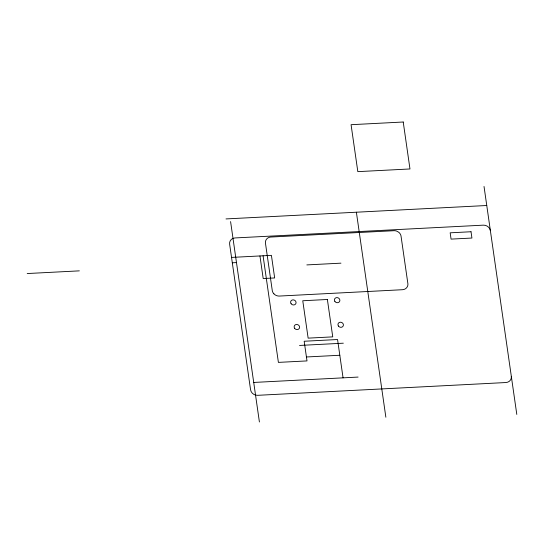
<?xml version="1.0" encoding="UTF-8"?>
<svg xmlns="http://www.w3.org/2000/svg" width="544" height="544" viewBox="0 0 544 544"><rect width="100%" height="100%" fill="white"/><g stroke="black" fill="none" stroke-linecap="round" stroke-linejoin="round"><path stroke-width="0.82" d="M226.005 218.926L486.758 205.503M231.54 257.414L271.415 255.36L274.666 277.95L263.194 278.535L259.944 255.952M232.308 262.793L236.484 262.575M27.2 273.544L79.349 270.858M306.843 264.914L340.952 263.16M299.526 345.447L343.332 343.189M306.435 356.98L339.81 355.259M253.722 382.446L358.095 377.074M273.884 293.801L273.523 293.386A6.433 5.794 25.2 0 1 272.258 290.476L265.472 243.263A6.426 5.787 25.2 0 1 265.887 240.271L266.118 239.822A6.426 5.787 25.2 0 1 267.444 238.292L268.321 237.728A6.426 5.787 25.2 0 1 270.885 237.041L393.958 230.704A6.419 5.78 25.2 0 1 396.685 231.118L398.636 232.2A6.392 5.76 25.2 0 1 399.452 232.954A6.467 5.828 25.2 0 1 400.398 234.28A6.419 5.78 25.2 0 1 401.057 236.266L407.857 283.492A6.419 5.787 25.2 0 1 407.769 285.532A6.467 5.828 25.2 0 1 407.442 286.491A6.419 5.787 25.2 0 1 402.451 289.714L279.371 296.058A6.433 5.794 25.2 0 1 273.877 293.801M484.024 186.456L516.8 414.419M356.381 212.214L385.859 417.221M343.06 377.842L337.552 339.524L304.171 341.244L307 360.917L278.399 362.386L263.072 255.796M230.588 221.598L259.406 421.988M511.319 376.326A6.412 5.78 25.2 0 1 505.927 382.534L257.659 395.318A6.412 5.78 25.2 0 1 250.566 389.749L229.629 244.147A6.412 5.78 25.2 0 1 235.028 237.939L483.296 225.155A6.412 5.78 25.2 0 1 490.389 230.717M403.226 122.012L351.07 124.698L357.823 171.639L409.972 168.96L403.226 122.012M471.022 231.744L450.167 232.818L451.071 239.115L471.927 238.041L471.022 231.744M327.379 299.486L302.763 300.757L308.142 338.137L332.751 336.865L327.379 299.486M334.9 301.451A2.781 2.509 25.2 0 0 339.626 301.424A2.781 2.509 25.2 0 0 336.906 297.595A2.781 2.509 25.2 0 0 334.9 301.451M291.094 303.708A2.781 2.509 25.2 0 0 295.814 303.681A2.781 2.509 25.2 0 0 293.1 299.853A2.781 2.509 25.2 0 0 291.094 303.708M294.63 328.318A2.781 2.509 25.2 0 0 299.356 328.284A2.781 2.509 25.2 0 0 296.636 324.462A2.781 2.509 25.2 0 0 294.63 328.318M338.436 326.06A2.781 2.509 25.2 0 0 343.162 326.033A2.781 2.509 25.2 0 0 340.442 322.204A2.781 2.509 25.2 0 0 338.436 326.06"/></g></svg>
